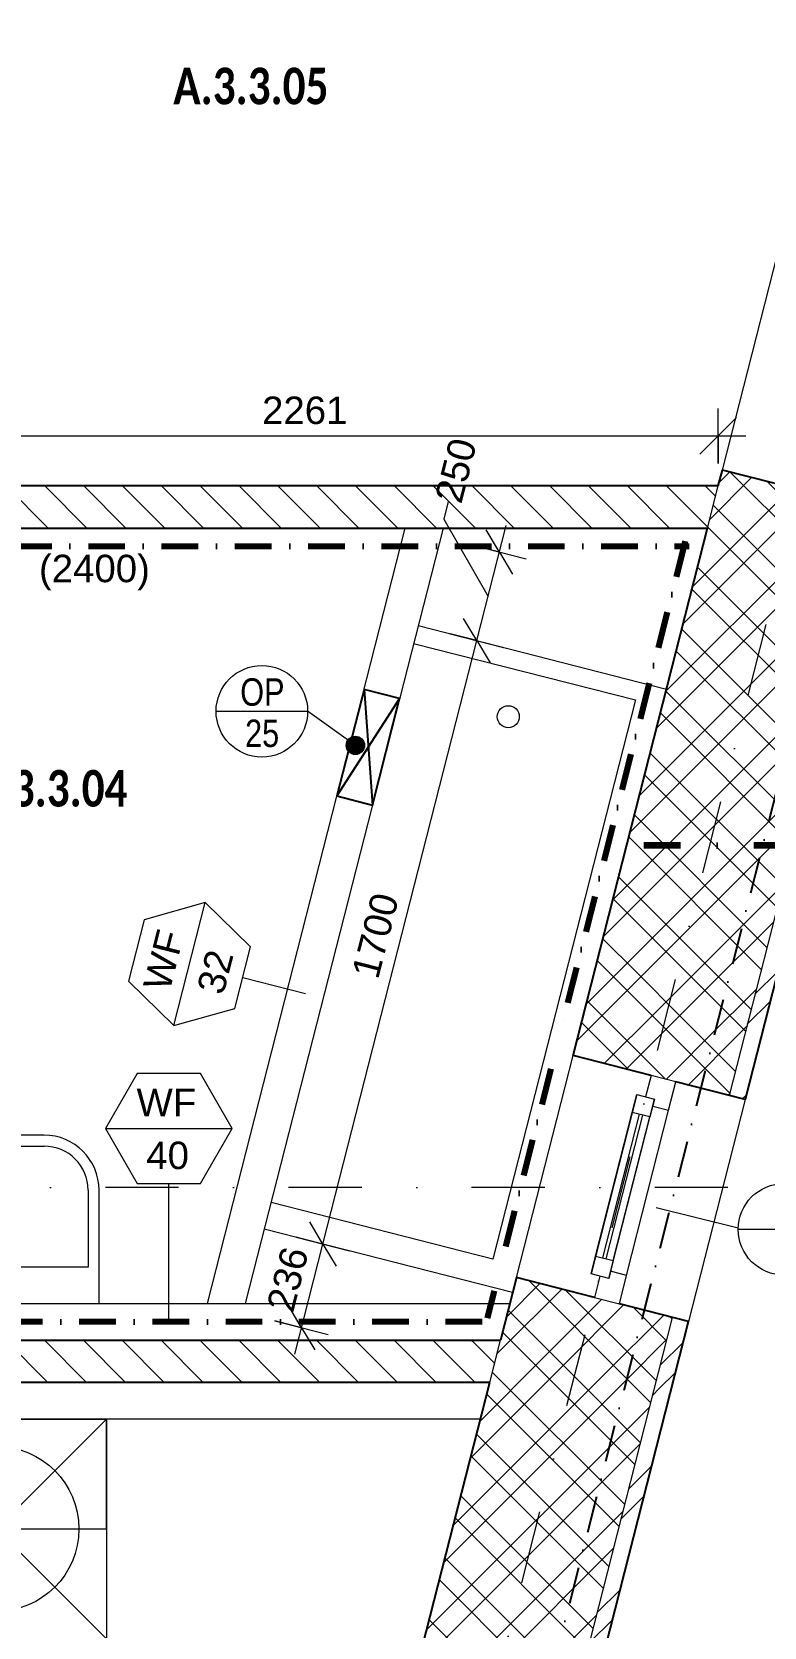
# Model space of a CAD drawing. Header units: millimetres. Extents: x -2204 to 40828, y -3577 to 13817.
# Drawn here: x 21747 to 23746, y 5650 to 10004 of the extents above; entities that cross this region are included whole.
import ezdxf

# ---------------------------------------------------------------- set-up
doc = ezdxf.new("R2010")
doc.units = ezdxf.units.MM
for name, pattern in [('HA_DashDot_10mm-S3mm', [500, 200, -150, 0, -150]), ('HA_DashDot_4mm-S1mm', [200, 100, -50, 0, -50]), ('HA_DashDot_6mm-S2mm', [300, 100, -100, 0, -100])]:
    doc.linetypes.add(name, pattern=pattern)
for name, color, linetype, lineweight in [('A-____-____-DIMS', 9, 'Continuous', 5), ('A-____-____-DIMS-50', 9, 'Continuous', 5), ('A-AREA-____-IDEN', 9, 'Continuous', 9), ('A-DETL-____-OTLN', 9, 'Continuous', 25), ('A-FLOR-____-OTLN', 9, 'Continuous', 9), ('A-FLOR-____-OVHD', 9, 'HA_DashDot_4mm-S1mm', 25), ('A-GENM-____-IDEN', 9, 'Continuous', 9), ('A-GENM-____-OTLN', 9, 'Continuous', 9), ('A-GLAZ-____-IDEN', 9, 'Continuous', 9), ('A-GLAZ-____-MCUT', 9, 'Continuous', 5), ('A-GLAZ-____-OTLN', 9, 'Continuous', 5), ('A-WALL-____-IDEN', 9, 'Continuous', 9), ('A-WALL-____-MCUT', 9, 'Continuous', 9), ('A-WALL-____-OTLN', 9, 'Continuous', 9), ('A-WALL-____-PATT', 9, 'Continuous', 25), ('G-____-____-SYMB', 9, 'Continuous', 5), ('I-WALL-____-MCUT', 9, 'Continuous', 25), ('I-WALL-____-OTLN', 9, 'Continuous', 9), ('P-SANR-FIXT-OTLN', 9, 'Continuous', 9), ('Q-CASE-____-OTLN', 9, 'Continuous', 9), ('Q-SPCQ-____-OTLN', 9, 'Continuous', 9), ('S-GRID-____-OTLN', 9, 'Continuous', 5)]:
    doc.layers.add(name, color=color, linetype=linetype, lineweight=lineweight)
doc.styles.add('Arial_1', font='arial.ttf', dxfattribs={"height": 75})
doc.styles.add('Arial_2', font='arial.ttf', dxfattribs={"width": 0.8, "height": 75})
doc.styles.add('Calibri_B', font='calibrib.ttf', dxfattribs={"width": 0.8, "height": 100})
doc.dimstyles.new('Inner_Dimensions_1', dxfattribs={"dimscale": 304.8, "dimtxt": 76.519455, "dimasz": 0.328084, "dimexe": 0.246063, "dimexo": 0.0625, "dimgap": 0.032808, "dimtad": 1, "dimdec": 0, "dimzin": 0, "dimdsep": 46, "dimtxsty": 'Arial_1', "dimblk1": 'OBLIQUE', "dimblk2": 'OBLIQUE', "dimsah": 1, "dimcen": 0.09, "dimdle": 0.246063, "dimazin": 0, "dimtfac": 1, "dimtdec": 4, "dimtix": 1, "dimtmove": 0, "dimatfit": 3, "dimfxl": 0.246063, "dimfxlon": 1, "dimtvp": 1, "dimtolj": 1, "dimtzin": 0, "dimlwd": 9, "dimlwe": 9, "dimarcsym": 2})
doc.dimstyles.new('Inner_Dimensions_2', dxfattribs={"dimscale": 304.8, "dimtxt": 76.519455, "dimasz": 0.328084, "dimexe": 0.246063, "dimexo": 0.0625, "dimgap": 0.032808, "dimtad": 1, "dimdec": 0, "dimzin": 0, "dimdsep": 46, "dimtxsty": 'Arial_1', "dimblk1": 'OBLIQUE', "dimblk2": 'OBLIQUE', "dimsah": 1, "dimcen": 0.09, "dimdle": 0.246063, "dimazin": 0, "dimtfac": 1, "dimtdec": 4, "dimtix": 1, "dimtmove": 1, "dimatfit": 3, "dimfxl": 0.246063, "dimfxlon": 1, "dimtvp": 1, "dimtolj": 1, "dimtzin": 0, "dimlwd": 9, "dimlwe": 9, "dimarcsym": 2})
pattern_1 = [(45, (0, 0), (-106.066, 106.066), []), (45, (75, 0), (-106.066, 106.066), []), (315, (0, 0), (106.066, 106.066), []), (315, (75, 0), (106.066, 106.066), [])]
pattern_2 = [(135, (0, 0), (-53.033, -53.033), [])]
pattern_3 = [(45, (0, 0), (-125.7236, 125.7236), []), (45, (0, 190.5), (-125.7236, 125.7236), [])]

# ---------------------------------------------------------------- blocks, each defined once
blk = doc.blocks.new('HA_WD_SinglePanel - 625x1000-2168130-DSP_3NP-A')
at = {"layer": 'A-GLAZ-____-MCUT'}
for p, q in [((-312.5, 70), (-312.5, 0)), ((-232.5, 70), (-312.5, 70)), ((-232.5, 25), (-232.5, 70)), ((312.5, 70), (232.5, 70)), ((232.5, 70), (232.5, 25)), ((312.5, 0), (312.5, 70)), ((-312.5, 0), (-252.5, 0)), ((-252.5, -25), (-252.5, 25)), ((-252.5, 25), (-202.5, 25)), ((-202.5, 25), (-202.5, -25)), ((202.5, 5), (-202.5, 5)), ((202.5, -25), (202.5, 25)), ((202.5, 25), (252.5, 25)), ((252.5, 25), (252.5, -25)), ((252.5, 0), (312.5, 0)), ((-202.5, -25), (-252.5, -25)), ((202.5, -5), (-202.5, -5)), ((252.5, -25), (202.5, -25))]:
    blk.add_line(p, q, dxfattribs=at)
at = {"layer": 'A-GLAZ-____-OTLN'}
for p, q in [((232.5, 70), (-232.5, 70)), ((252.5, 25), (-252.5, 25)), ((-252.5, -25), (-252.5, 25)), ((202.5, 25), (-202.5, 25)), ((252.5, 25), (252.5, -25)), ((-252.5, -25), (252.5, -25)), ((202.5, -25), (-202.5, -25))]:
    blk.add_line(p, q, dxfattribs=at)
blk = doc.blocks.new('ABMV_WashBasin_Generic - 550x460-1481868-DSP_3NP-A')
at = {"layer": 'P-SANR-FIXT-OTLN'}
for p, q in [((250, 510), (0, 510)), ((0, 480), (250, 480)), ((-150, 360), (-150, 50)), ((-120, 150), (-120, 360)), ((370, 360), (370, 150)), ((400, 50), (400, 360)), ((370, 150), (-120, 150))]:
    blk.add_line(p, q, dxfattribs=at)
for centre, radius, start, end in [((0, 360), 150, 90, 180), ((0, 360), 120, 90, 180), ((250, 360), 150, 360, 90), ((250, 360), 120, 360, 90), ((125, 200), 20, 90, 270), ((125, 200), 20, 270, 90)]:
    blk.add_arc(centre, radius, start, end, dxfattribs=at)
blk = doc.blocks.new('ABMV_Bathtub_Generic - 800x1700-V4-DSP_3NP-A')
at = {"layer": 'P-SANR-FIXT-OTLN'}
for p, q in [((0, 1700), (700, 1700)), ((0, 1700), (700, 1700)), ((75, 50), (75, 1625)), ((75, 1625), (700, 1625)), ((75, 1625), (700, 1625)), ((75, 50), (75, 1625)), ((700, 50), (75, 50)), ((700, 50), (75, 50)), ((700, 0), (0, 0)), ((700, 0), (0, 0))]:
    blk.add_line(p, q, dxfattribs=at)
blk.add_circle((400, 180), 30, dxfattribs=at)
blk = doc.blocks.new('HA_GM_Tiling_LineBased - Generic Tiles-1747322-DSP_3NP-A')
at = {"layer": 'A-GENM-____-OTLN', "linetype": 'HA_DashDot_4mm-S1mm', "lineweight": 80}
blk.add_line((50, -50), (3291.7, -50), dxfattribs=at)
blk = doc.blocks.new('HA_GM_Tiling_LineBased - Generic Tiles-1747499-DSP_3NP-A')
at = {"layer": 'A-GENM-____-OTLN', "linetype": 'HA_DashDot_4mm-S1mm', "lineweight": 80}
blk.add_line((50, -50), (1436.6, -50), dxfattribs=at)
blk = doc.blocks.new('HA_GM_Tiling_LineBased - Generic Tiles-1744968-DSP_3NP-A')
at = {"layer": 'A-GENM-____-OTLN', "linetype": 'HA_DashDot_4mm-S1mm', "lineweight": 80}
blk.add_line((50, -50), (575, -50), dxfattribs=at)
blk = doc.blocks.new('HA_GM_Tiling_LineBased - Generic Tiles-1747660-DSP_3NP-A')
at = {"layer": 'A-GENM-____-OTLN', "linetype": 'HA_DashDot_4mm-S1mm', "lineweight": 80}
blk.add_line((50, -50), (126.9, -50), dxfattribs=at)
blk = doc.blocks.new('HA_GM_Tiling_LineBased - Generic Tiles-1747801-DSP_3NP-A')
at = {"layer": 'A-GENM-____-OTLN', "linetype": 'HA_DashDot_4mm-S1mm', "lineweight": 80}
blk.add_line((50, -50), (1911.1, -50), dxfattribs=at)
blk = doc.blocks.new('Casework 14 - Casework 6-1813312-DSP_3NP-A')
at = {"layer": 'Q-CASE-____-OTLN'}
for p, q in [((21350, 6217.5), (20350, 6217.5)), ((20350, 6217.5), (20350, 5360)), ((22971.2, 6217.5), (21950, 6217.5)), ((20950, 5360), (20950, 5617.5)), ((20950, 5617.5), (21350, 5617.5)), ((21950, 5617.5), (22058.9, 5617.5)), ((22058.9, 5017.5), (22058.9, 4760)), ((22058.9, 4760), (22599.4, 4760))]:
    blk.add_line(p, q, dxfattribs=at)
blk = doc.blocks.new('Kuchyňská_linka_myčka_ADNS - Myčka-1468672-DSP_3NP-A')
at = {"layer": 'Q-SPCQ-____-OTLN'}
for p, q in [((-300, 300), (300, 300)), ((-300, -300), (-300, 300)), ((300, -300), (-300, 300)), ((-300, -300), (300, 300)), ((300, 300), (300, -300)), ((300, 0), (-300, 0)), ((-300, 0), (-300, -300)), ((300, -300), (300, 0)), ((300, -300), (-300, -300)), ((-300, -300), (300, -300))]:
    blk.add_line(p, q, dxfattribs=at)
blk.add_circle((0, 0), 225, dxfattribs=at)
blk = doc.blocks.new('DIMBLOCK51-DSP_3NP-A')
at = {"layer": 'A-____-____-DIMS-50', "lineweight": 9}
for p, q in [((23997.1, 6367.3), (23961.1, 6428.1)), ((23997.1, 6367.3), (23224.7, 3339.3)), ((23924.5, 6385.9), (24069.8, 6348.8)), ((23997.1, 6367.3), (23924.5, 6385.9)), ((23997.1, 6367.3), (24033.2, 6306.5)), ((23224.7, 3339.3), (23188.7, 3400.1)), ((23152.1, 3357.8), (23297.4, 3320.7)), ((23224.7, 3339.3), (23152.1, 3357.8)), ((23224.7, 3339.3), (23260.8, 3278.5))]:
    blk.add_line(p, q, dxfattribs=at)
at = {"layer": 'A-____-____-DIMS-50', "color": 0, "lineweight": 9, "insert": (23478.4, 4768.1), "char_height": 75, "width": 276.883, "attachment_point": 1, "rotation": 75.6901, "line_spacing_factor": 0.941778, "style": 'Arial_1'}
blk.add_mtext('3125', dxfattribs=at)
blk = doc.blocks.new('_Oblique')
at = {"color": 0, "linetype": 'ByBlock', "lineweight": -2}
blk.add_line((-0.5, -0.5), (0.5, 0.5), dxfattribs=at)
blk = doc.blocks.new('HA_TAG_WD - Type Mark-1527962-DSP_3NP-A')
at = {"layer": 'A-GLAZ-____-IDEN'}
blk.add_line((-2.5, 0), (2.5, 0), dxfattribs=at)
blk.add_circle((0, 0), 2.5, dxfattribs=at)
blk = doc.blocks.new('HA_TAG_WA_Partitions - Group _ Type Mark-556634-DSP_3NP-A')
at = {"layer": 'A-WALL-____-IDEN'}
for p, q in [((-1.732, 3), (-3.464, 0)), ((1.732, 3), (-1.732, 3)), ((3.464, 0), (1.732, 3)), ((-3.464, 0), (3.464, 0)), ((-3.464, 0), (-1.732, -3)), ((1.732, -3), (3.464, 0)), ((-1.732, -3), (1.732, -3))]:
    blk.add_line(p, q, dxfattribs=at)
blk = doc.blocks.new('DIMBLOCK131-DSP_3NP-A')
at = {"layer": 'A-____-____-DIMS-50', "lineweight": 9}
for p, q in [((22541.4, 6695.2), (22505.3, 6756)), ((22468.7, 6713.8), (22614.1, 6676.7)), ((22541.4, 6695.2), (22468.7, 6713.8)), ((22464.6, 6394.2), (22541.4, 6695.2)), ((22541.4, 6695.2), (22577.5, 6634.4)), ((22483.2, 6466.9), (22447.1, 6527.7)), ((22410.5, 6485.4), (22555.8, 6448.4)), ((22483.2, 6466.9), (22410.5, 6485.4)), ((22483.2, 6466.9), (22519.3, 6406.1))]:
    blk.add_line(p, q, dxfattribs=at)
at = {"layer": 'A-____-____-DIMS-50', "color": 0, "lineweight": 9, "insert": (22386.9, 6523.8), "char_height": 75, "width": 207.662, "attachment_point": 1, "rotation": 75.6901, "line_spacing_factor": 0.941778, "style": 'Arial_1'}
blk.add_mtext('236', dxfattribs=at)
blk = doc.blocks.new('DIMBLOCK132-DSP_3NP-A')
at = {"layer": 'A-____-____-DIMS-50', "lineweight": 9}
for p, q in [((22961.6, 8342.5), (22925.5, 8403.3)), ((22541.4, 6695.2), (22961.6, 8342.5)), ((22888.9, 8361), (23034.3, 8324)), ((22961.6, 8342.5), (22888.9, 8361)), ((22961.6, 8342.5), (22997.7, 8281.7)), ((22541.4, 6695.2), (22505.3, 6756)), ((22468.7, 6713.8), (22614.1, 6676.7)), ((22541.4, 6695.2), (22468.7, 6713.8)), ((22541.4, 6695.2), (22577.5, 6634.4))]:
    blk.add_line(p, q, dxfattribs=at)
at = {"layer": 'A-____-____-DIMS-50', "color": 0, "lineweight": 9, "insert": (22619, 7433.6), "char_height": 75, "width": 276.883, "attachment_point": 1, "rotation": 75.6901, "line_spacing_factor": 0.941778, "style": 'Arial_1'}
blk.add_mtext('1700', dxfattribs=at)
blk = doc.blocks.new('DIMBLOCK133-DSP_3NP-A')
at = {"layer": 'A-____-____-DIMS-50', "lineweight": 9}
for p, q in [((22883.6, 8722.1), (22871.2, 8673.7)), ((22871.2, 8673.7), (22992.4, 8463.4)), ((22961.6, 8342.5), (23041.8, 8657.1)), ((23023.3, 8584.4), (22987.2, 8645.2)), ((22950.6, 8602.9), (23096, 8565.9)), ((23023.3, 8584.4), (22950.6, 8602.9)), ((23023.3, 8584.4), (23059.4, 8523.6)), ((22961.6, 8342.5), (22925.5, 8403.3)), ((22888.9, 8361), (23034.3, 8324)), ((22961.6, 8342.5), (22888.9, 8361)), ((22961.6, 8342.5), (22997.7, 8281.7))]:
    blk.add_line(p, q, dxfattribs=at)
at = {"layer": 'A-____-____-DIMS-50', "color": 0, "lineweight": 9, "insert": (22846.2, 8731.6), "char_height": 75, "width": 207.662, "attachment_point": 1, "rotation": 75.6901, "line_spacing_factor": 0.941778, "style": 'Arial_1'}
blk.add_mtext('250', dxfattribs=at)
blk = doc.blocks.new('DIMBLOCK147-DSP_3NP-A')
at = {"layer": 'A-____-____-DIMS-50', "lineweight": 9}
for p, q in [((21360, 8826.4), (21360, 8976.4)), ((23621, 8826.4), (23621, 8976.4)), ((21360, 8901.4), (21410, 8951.4)), ((23621, 8901.4), (23671, 8951.4)), ((21360, 8901.4), (21310, 8851.4)), ((21360, 8901.4), (23696, 8901.4)), ((21360, 8901.4), (21360, 8826.4)), ((23621, 8901.4), (23571, 8851.4)), ((23621, 8901.4), (23621, 8826.4))]:
    blk.add_line(p, q, dxfattribs=at)
at = {"layer": 'A-____-____-DIMS-50', "color": 0, "lineweight": 9, "insert": (22375.2, 9008.8), "char_height": 75, "width": 276.883, "attachment_point": 1, "line_spacing_factor": 0.941778, "style": 'Arial_1'}
blk.add_mtext('2261', dxfattribs=at)
blk = doc.blocks.new('HA_TAG_GM_Products - Generic-588599-DSP_3NP-A')
at = {"layer": 'A-GENM-____-IDEN'}
blk.add_line((-2.5, 0), (2.5, 0), dxfattribs=at)
blk.add_circle((0, 0), 2.5, dxfattribs=at)

msp = doc.modelspace()

# ---------------------------------------------------------------- hatches: boundary and pattern name
at = {"layer": 'A-GENM-____-IDEN'}
h = msp.add_hatch(color=256, dxfattribs=at)
edge = h.paths.add_edge_path()
edge.add_arc((22630, 8056.6), 25, 0, 360)
at = {"layer": 'A-WALL-____-PATT', "lineweight": 5}
h = msp.add_hatch(dxfattribs=at)
h.set_pattern_fill('FP_8', color=256, style=0, pattern_type=2)
h.set_pattern_definition(pattern_3)
h.paths.add_polyline_path([(22142.1, 1004.7), (22520.2, 2487), (22476.6, 2498.1), (22098.5, 1015.9)])
h.paths.add_polyline_path([(22767.3, 3456), (23490.6, 6291.6), (23447, 6302.7), (22723.7, 3467.1)])
h.paths.add_polyline_path([(23737.8, 7260.6), (24102, 8688.4), (24058.4, 8699.5), (23694.2, 7271.7), (23713.7, 7266.7)])
h.paths.add_polyline_path([(24349.2, 9657.4), (24948.6, 12007), (24904.9, 12018.1), (24305.6, 9668.5)])
h = msp.add_hatch(dxfattribs=at)
h.set_pattern_fill('FP_3', color=256, style=0, pattern_type=2)
h.set_pattern_definition(pattern_1)
h.paths.add_polyline_path([(23715.5, 7355.2), (24058.4, 8699.5), (23632.1, 8808.3), (23289.2, 7464), (23713.7, 7355.7)])
h.paths.add_polyline_path([(24305.6, 9668.5), (24804, 11622.5), (24349.9, 11622.5), (24321.3, 11510), (24670.1, 11421.1), (24596.4, 11132.1), (24247.5, 11221.1), (23879.2, 9777.3), (24101.8, 9720.5)])
h = msp.add_hatch(dxfattribs=at)
h.set_pattern_fill('FP_1', color=256, style=0, pattern_type=2)
h.set_pattern_definition(pattern_2)
h.paths.add_polyline_path([(23591.7, 8650), (23621, 8765), (21392, 8765), (21392, 8763.1), (21363.2, 8763.1), (21363.2, 8651.9), (21392, 8651.9), (21392, 8650), (22012.9, 8650)])
h.paths.add_polyline_path([(19185, 8650), (19185, 8765), (19095, 8765), (19095, 8650)])
h.paths.add_polyline_path([(20085, 8650), (21328, 8650), (21328, 8651.9), (21356.9, 8651.9), (21356.9, 8763.1), (21328, 8763.1), (21328, 8765), (20085, 8765)])
h = msp.add_hatch(dxfattribs=at)
h.set_pattern_fill('FP_3', color=256, style=0, pattern_type=2)
h.set_pattern_definition(pattern_1)
h.paths.add_polyline_path([(22208.7, 1447.9), (22476.6, 2498.1), (22050.2, 2606.9), (21865.5, 1882.7), (22214.3, 1793.8), (22147.1, 1530.3), (21798.3, 1619.3), (21754.6, 1447.9), (22012.9, 1447.9)])
h.paths.add_polyline_path([(22723.7, 3467.1), (23447, 6302.7), (23020.7, 6411.5), (22297.4, 3575.8), (22519.9, 3519.1)])
h.paths.add_polyline_path([(23694.2, 7271.7), (23715.5, 7355.2), (23289.2, 7464), (23267.9, 7380.4), (23650.6, 7282.8)])
h = msp.add_hatch(dxfattribs=at)
h.set_pattern_fill('FP_5', color=256, style=0, pattern_type=2)
h.set_pattern_definition(pattern_1)
h.paths.add_polyline_path([(23447, 6302.7), (23496.1, 6495.1), (23069.8, 6603.9), (23020.7, 6411.5)])
h.paths.add_polyline_path([(23650.6, 7100.7), (23694.2, 7271.7), (23267.9, 7380.4), (23224.3, 7209.5), (23505.3, 7137.8)])
h = msp.add_hatch(dxfattribs=at)
h.set_pattern_fill('FP_9', color=256, style=0, pattern_type=2)
h.set_pattern_definition(pattern_3)
h.paths.add_polyline_path([(23490.6, 6291.6), (23539.7, 6484), (23496.1, 6495.1), (23447, 6302.7)])
h.paths.add_polyline_path([(23694.2, 7089.6), (23737.8, 7260.6), (23694.2, 7271.7), (23650.6, 7100.7)])
h = msp.add_hatch(dxfattribs=at)
h.set_pattern_fill('FP_1', color=256, style=0, pattern_type=2)
h.set_pattern_definition(pattern_2)
h.paths.add_polyline_path([(21433, 6317.5), (21433, 6319.4), (21461.9, 6319.4), (21461.9, 6430.6), (21433, 6430.6), (21433, 6432.5), (20250, 6432.5), (20250, 6317.5), (21162.5, 6317.5)])
h.paths.add_polyline_path([(22996.7, 6317.5), (23020.7, 6411.5), (22938.2, 6432.5), (21497, 6432.5), (21497, 6430.6), (21468.2, 6430.6), (21468.2, 6319.4), (21497, 6319.4), (21497, 6317.5), (22012.9, 6317.5)])
h = msp.add_hatch(dxfattribs=at)
h.set_pattern_fill('FP_7', color=256, style=0, pattern_type=2)
h.set_pattern_definition(pattern_2)
h.paths.add_polyline_path([(23020.7, 6411.5), (23026.1, 6432.5), (22938.2, 6432.5)])

# ---------------------------------------------------------------- linework, layer by layer
at = {"layer": 'A-DETL-____-OTLN'}
for p, q in [((22653.6, 8209.1), (22579.5, 7918.4)), ((22750.5, 8184.4), (22653.6, 8209.1)), ((22653.6, 8209.1), (22676.4, 7893.7)), ((22750.5, 8184.4), (22579.5, 7918.4)), ((22676.4, 7893.7), (22750.5, 8184.4)), ((22579.5, 7918.4), (22676.4, 7893.7))]:
    msp.add_line(p, q, dxfattribs=at)
at = {"layer": 'A-FLOR-____-OTLN'}
for p, q in [((23632.1, 8808.3), (23879.2, 9777.3)), ((22801.3, 8383.4), (23479.6, 8210.4)), ((23059.4, 6563.1), (22381.1, 6736.1))]:
    msp.add_line(p, q, dxfattribs=at)
at = {"layer": 'A-FLOR-____-OVHD'}
msp.add_line((23980.9, 8719.3), (22646.2, 3486.9), dxfattribs=at)
at = {"layer": 'A-GENM-____-IDEN'}
msp.add_line((22630, 8056.6), (22499.6, 8149.6), dxfattribs=at)
msp.add_circle((22630, 8056.6), 25, dxfattribs=at)
at = {"layer": 'A-GLAZ-____-IDEN'}
msp.add_line((23451.5, 6795.4), (23675.4, 6739.8), dxfattribs=at)
at = {"layer": 'A-WALL-____-IDEN'}
for p, q in [((22493.4, 7378.7), (22322.5, 7422.3)), ((22120.5, 6482.5), (22120.5, 6860.4))]:
    msp.add_line(p, q, dxfattribs=at)
at = {"layer": 'A-WALL-____-MCUT', "lineweight": 25}
for p, q in [((23621, 8765), (23632.1, 8808.3)), ((24102, 8688.4), (23632.1, 8808.3)), ((24102, 8688.4), (23694.2, 7089.6)), ((23224.3, 7209.5), (23591.7, 8650)), ((23437.4, 7155.1), (23224.3, 7209.5)), ((23694.2, 7089.6), (23505.3, 7137.8)), ((23069.8, 6603.9), (23026.1, 6432.5)), ((23283, 6549.5), (23069.8, 6603.9)), ((23539.7, 6484), (23350.8, 6532.2)), ((22767.3, 3456), (23539.7, 6484)), ((22297.4, 3575.8), (22996.7, 6317.5))]:
    msp.add_line(p, q, dxfattribs=at)
at = {"layer": 'A-WALL-____-MCUT'}
for p, q in [((23591.7, 8650), (23621, 8765)), ((24058.4, 8699.5), (23650.6, 7100.7)), ((22723.7, 3467.1), (23496.1, 6495.1)), ((22996.7, 6317.5), (23026.1, 6432.5))]:
    msp.add_line(p, q, dxfattribs=at)
at = {"layer": 'A-WALL-____-OTLN'}
for p, q in [((23069.8, 6603.9), (23224.3, 7209.5)), ((23694.2, 7089.6), (23539.7, 6484))]:
    msp.add_line(p, q, dxfattribs=at)
at = {"layer": 'G-____-____-SYMB', "linetype": 'HA_DashDot_6mm-S2mm', "lineweight": 100}
msp.add_line((24718.4, 7783.3), (23231.8, 7783.3), dxfattribs=at)
at = {"layer": 'I-WALL-____-MCUT'}
for p, q in [((23621, 8765), (21392, 8765)), ((21392, 8650), (23591.7, 8650)), ((21497, 6432.5), (23026.1, 6432.5)), ((22996.7, 6317.5), (21497, 6317.5))]:
    msp.add_line(p, q, dxfattribs=at)
at = {"layer": 'I-WALL-____-OTLN'}
for p, q in [((22226, 6532.5), (22766.1, 8650)), ((22869.3, 8650), (22329.2, 6532.5)), ((21065, 6532.5), (23051.6, 6532.5))]:
    msp.add_line(p, q, dxfattribs=at)
at = {"layer": 'S-GRID-____-OTLN', "linetype": 'HA_DashDot_10mm-S3mm', "lineweight": 9}
for p, q in [((21106.4, -1983.2), (24724.7, 12201.5)), ((24647.7, 6850), (-416.4, 6850))]:
    msp.add_line(p, q, dxfattribs=at)

# ---------------------------------------------------------------- block references
at = {"layer": 'A-GENM-____-IDEN', "xscale": 49.99999999999998, "yscale": 49.99999999999998, "zscale": 49.99999999999998}
msp.add_blockref('HA_TAG_GM_Products - Generic-588599-DSP_3NP-A', (22374.6, 8149.6), dxfattribs=at)
at = {"layer": 'A-GENM-____-OTLN', "linetype": 'HA_DashDot_4mm-S1mm', "lineweight": 80}
msp.add_blockref('HA_GM_Tiling_LineBased - Generic Tiles-1747322-DSP_3NP-A', (20250, 8650), dxfattribs=at)
for name, p, rotation in [('HA_GM_Tiling_LineBased - Generic Tiles-1747499-DSP_3NP-A', (23591.7, 8650), 255.6900687392858), ('HA_GM_Tiling_LineBased - Generic Tiles-1744968-DSP_3NP-A', (23224.3, 7209.5), 255.6900687392859), ('HA_GM_Tiling_LineBased - Generic Tiles-1747660-DSP_3NP-A', (23069.8, 6603.9), 255.6900687392855), ('HA_GM_Tiling_LineBased - Generic Tiles-1747801-DSP_3NP-A', (23026.1, 6432.5), 180)]:
    msp.add_blockref(name, p, dxfattribs=dict(at, rotation=rotation))
at = {"layer": 'A-GLAZ-____-IDEN', "xscale": 49.99999999999998, "yscale": 49.99999999999998, "zscale": 49.99999999999998}
msp.add_blockref('HA_TAG_WD - Type Mark-1527962-DSP_3NP-A', (23800.4, 6735.4), dxfattribs=at)
at = {"layer": 'A-GLAZ-____-OTLN', "rotation": 255.690068739286}
msp.add_blockref('HA_WD_SinglePanel - 625x1000-2168130-DSP_3NP-A', (23360.2, 6852.3), dxfattribs=at)
at = {"layer": 'A-WALL-____-IDEN', "xscale": 49.99999999999998, "yscale": 49.99999999999998, "zscale": 49.99999999999998, "rotation": 75.69006873928632}
msp.add_blockref('HA_TAG_WA_Partitions - Group _ Type Mark-556634-DSP_3NP-A', (22177.1, 7459.4), dxfattribs=at)
at = {"layer": 'A-WALL-____-IDEN', "xscale": 49.99999999999998, "yscale": 49.99999999999998, "zscale": 49.99999999999998}
msp.add_blockref('HA_TAG_WA_Partitions - Group _ Type Mark-556634-DSP_3NP-A', (22120.5, 7010.4), dxfattribs=at)
at = {"layer": 'P-SANR-FIXT-OTLN', "rotation": 165.690068739286}
msp.add_blockref('ABMV_Bathtub_Generic - 800x1700-V4-DSP_3NP-A', (23479.6, 8210.4), dxfattribs=at)
at = {"layer": 'P-SANR-FIXT-OTLN'}
msp.add_blockref('ABMV_WashBasin_Generic - 550x460-1481868-DSP_3NP-A', (21530, 6482.5), dxfattribs=at)
at = {"layer": 'Q-CASE-____-OTLN'}
msp.add_blockref('Casework 14 - Casework 6-1813312-DSP_3NP-A', (0, 0), dxfattribs=at)
at = {"layer": 'Q-SPCQ-____-OTLN', "rotation": 180}
msp.add_blockref('Kuchyňská_linka_myčka_ADNS - Myčka-1468672-DSP_3NP-A', (21650, 5917.5), dxfattribs=at)

# ---------------------------------------------------------------- texts
at = {"layer": 'A-AREA-____-IDEN', "lineweight": 5, "char_height": 100, "width": 525.907, "attachment_point": 1, "style": 'Calibri_B'}
for s, insert in [('A.3.3.05', (22132.7, 9906.7)), ('A.3.3.04', (21584, 7989.5))]:
    msp.add_mtext(s, dxfattribs=dict(at, insert=insert))
at = {"layer": 'A-GENM-____-IDEN', "lineweight": 5, "char_height": 75, "attachment_point": 1}
for s, insert, width, style in [('(2400)', (21766, 8577), 376.793, 'Arial_1'), ('OP', (22315.5, 8239.7), 147.51, 'Arial_2'), ('25', (22328.7, 8127), 115.443, 'Arial_2')]:
    msp.add_mtext(s, dxfattribs=dict(at, insert=insert, width=width, style=style))
at = {"layer": 'A-WALL-____-IDEN', "lineweight": 5, "char_height": 75, "attachment_point": 1, "rotation": 75.6901, "style": 'Arial_1'}
for s, insert, width in [('WF', (22049.8, 7401.1), 208.439), ('32', (22196.4, 7391), 144.304)]:
    msp.add_mtext(s, dxfattribs=dict(at, insert=insert, width=width))
at = {"layer": 'A-WALL-____-IDEN', "lineweight": 5, "char_height": 75, "attachment_point": 1, "style": 'Arial_1'}
for s, insert, width in [('WF', (22032.5, 7119.3), 208.439), ('40', (22059, 6974.8), 144.304)]:
    msp.add_mtext(s, dxfattribs=dict(at, insert=insert, width=width))

# ---------------------------------------------------------------- dimensions: what is measured, and where the dimension line sits
at = {"layer": 'A-____-____-DIMS', "lineweight": 9}
dim = msp.add_linear_dim(base=(23621, 8901.4), p1=(21360, 8826.4), p2=(23621, 8826.4), dimstyle='Inner_Dimensions_1', override={"dimpost": '<>', "dimfxl": 2261.039911}, dxfattribs=at)
dim.commit()
dim.dimension.update_dxf_attribs({"geometry": 'DIMBLOCK147-DSP_3NP-A', "text_midpoint": (22490.5, 8949.7)})
dim = msp.add_linear_dim(base=(23023.3, 8584.4), p1=(22888.9, 8361), p2=(22950.6, 8602.9), angle=75.6901, dimstyle='Inner_Dimensions_2', override={"dimpost": '<>', "dimfxl": 249.642987}, dxfattribs=at)
dim.commit()
dim.dimension.update_dxf_attribs({"geometry": 'DIMBLOCK133-DSP_3NP-A', "text_midpoint": (22920.4, 8819.9), "dimtype": 160, "text_rotation": 75.6901})
for base, p1, p2, override, picture, middle in [((22961.6, 8342.5), (22468.7, 6713.8), (22888.9, 8361), {"dimpost": '<>', "dimfxl": 1700}, 'DIMBLOCK132-DSP_3NP-A', (22704.7, 7530.8)), ((22541.4, 6695.2), (22410.5, 6485.4), (22468.7, 6713.8), {"dimpost": '<>', "dimfxl": 235.660639}, 'DIMBLOCK131-DSP_3NP-A', (22465.5, 6593)), ((23224.7, 3339.3), (23924.5, 6385.9), (23152.1, 3357.8), {"dimpost": '<>', "dimfxl": 3125}, 'DIMBLOCK51-DSP_3NP-A', (23564.1, 4865.2))]:
    dim = msp.add_linear_dim(base=base, p1=p1, p2=p2, angle=75.6901, dimstyle='Inner_Dimensions_1', override=override, dxfattribs=at)
    dim.commit()
    dim.dimension.update_dxf_attribs({"geometry": picture, "text_midpoint": middle})

doc.saveas('drawing.dxf')
